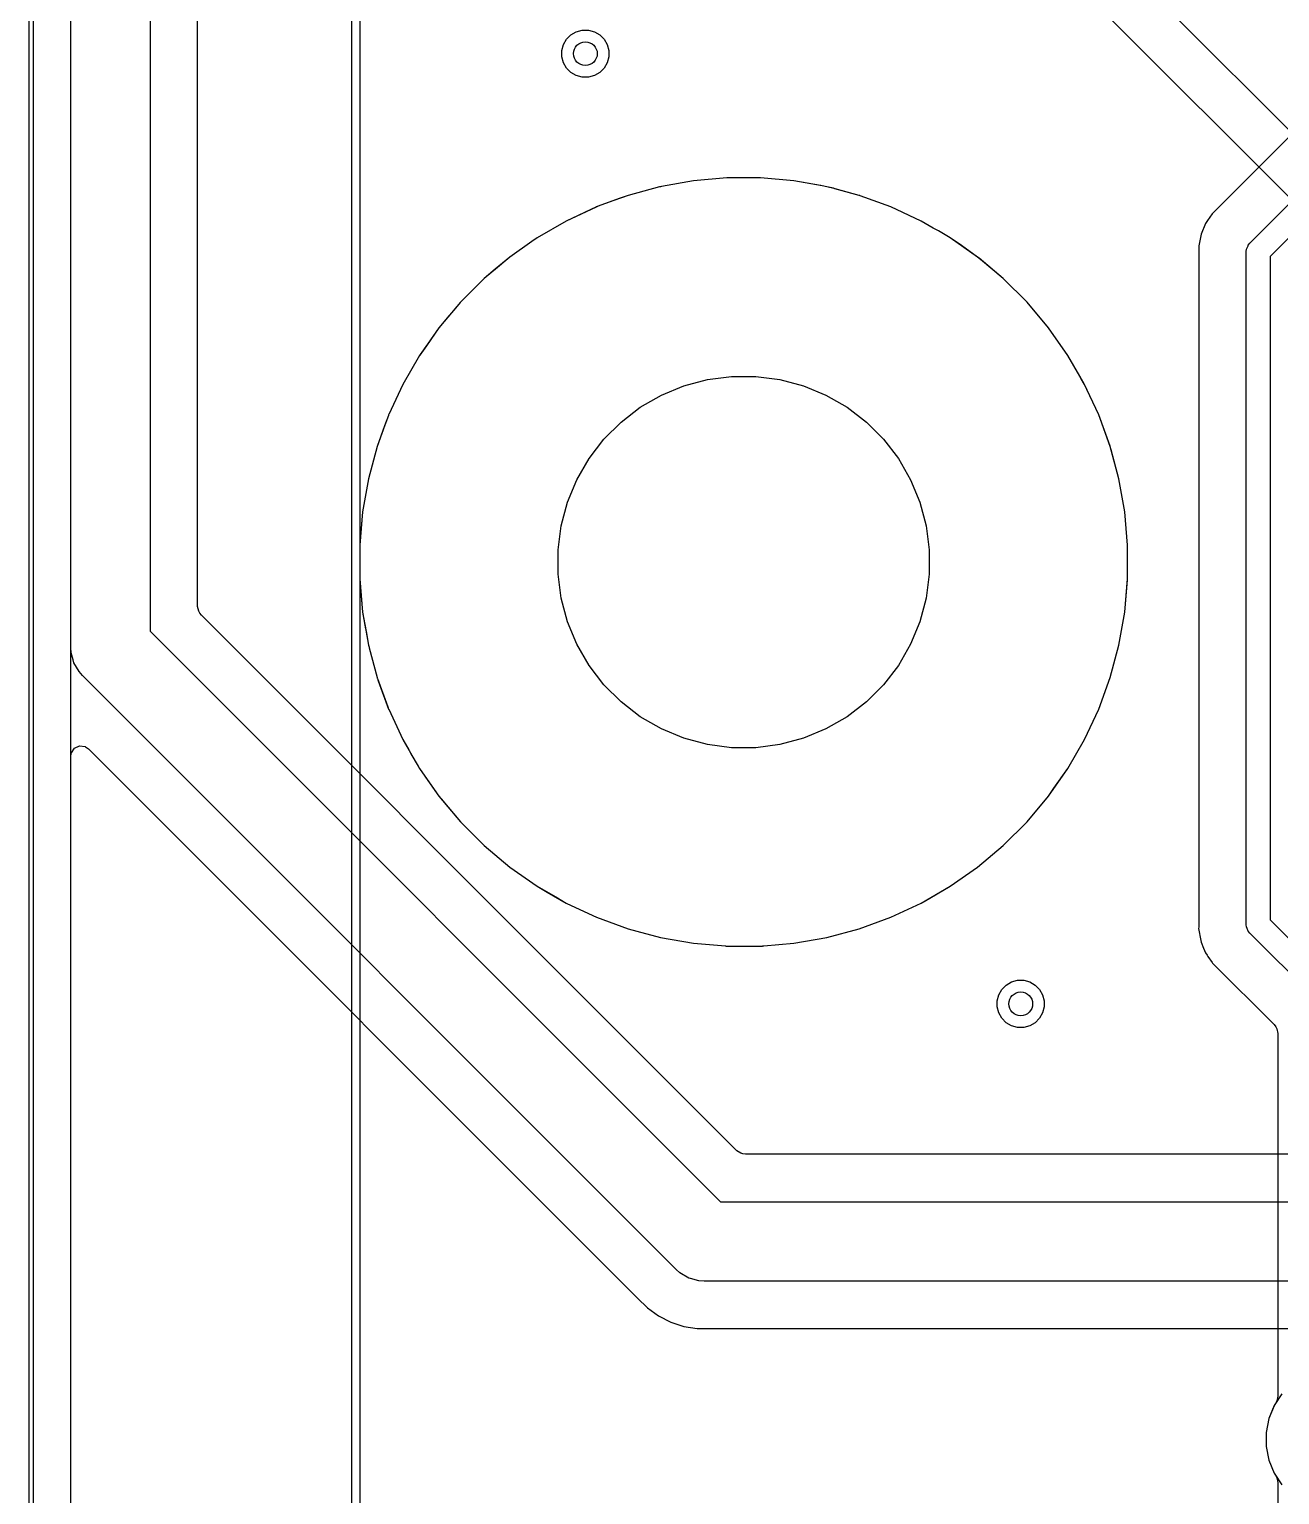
# Model space of a CAD drawing. Header units: inches. Extents: x 1.3 to 5.24, y -7.03 to -1.12.
# Drawn here: x 1.298 to 1.92, y -6.307 to -5.578 of the extents above; entities that cross this region are included whole.
import ezdxf

# ---------------------------------------------------------------- set-up
doc = ezdxf.new("R2010")
doc.units = ezdxf.units.IN
doc.header["$MEASUREMENT"] = 0
for name, color, linetype, true_color in [('B.Cu', 153, 'CONTINUOUS', 0x4d7fc4), ('B.Mask', 4, 'CONTINUOUS', 0x02ffee), ('B.Paste', 132, 'CONTINUOUS', 0x00c2c2), ('B.Silkscreen', 31, 'CONTINUOUS', 0xe8b2a7), ('Edge.Cuts', 254, 'CONTINUOUS', 0xd0d2cd), ('F.Cu', 13, 'CONTINUOUS', 0xc83434), ('F.Mask', 201, 'CONTINUOUS', 0xd864ff), ('F.Paste', 253, 'CONTINUOUS', 0xb4a09a), ('F.Silkscreen', 41, 'CONTINUOUS', 0xf2eda1), ('In1.Cu', 91, 'CONTINUOUS', 0x7fc87f), ('In2.Cu', 33, 'CONTINUOUS', 0xce7d2c)]:
    doc.layers.add(name, color=color, linetype=linetype, true_color=true_color)

msp = doc.modelspace()

# ---------------------------------------------------------------- linework, layer by layer
at = {"layer": 'B.Cu', "linetype": 'CONTINUOUS'}
for p, q in [((1.29823, -7.02756), (1.29823, -1.12205)), ((1.3002, -1.12303), (1.3002, -7.02657)), ((1.3189, -5.88583), (1.3189, -4.39114)), ((1.35827, -4.3993), (1.35827, -5.87767)), ((1.38191, -5.83497), (1.38191, -5.56737)), ((1.64521, -5.65234), (1.62859, -5.6538)), ((1.66188, -5.65234), (1.64521, -5.65234)), ((1.64521, -5.65234), (1.64521, -5.65234)), ((1.64521, -5.65234), (1.64521, -5.65234)), ((1.67849, -5.6538), (1.66188, -5.65234)), ((1.66188, -5.65234), (1.66188, -5.65234)), ((1.66188, -5.65234), (1.66188, -5.65234)), ((1.61169, -5.65682), (1.59607, -5.66101)), ((1.6118, -5.65678), (1.61169, -5.65682)), ((1.61211, -5.65671), (1.6118, -5.65678)), ((1.61212, -5.6567), (1.61211, -5.65671)), ((1.61215, -5.6567), (1.61212, -5.6567)), ((1.61217, -5.65669), (1.61215, -5.6567)), ((1.6126, -5.65662), (1.61217, -5.65669)), ((1.61217, -5.65669), (1.61217, -5.65669)), ((1.61217, -5.65669), (1.61217, -5.65669)), ((1.61217, -5.65669), (1.61217, -5.65669)), ((1.61217, -5.65669), (1.61217, -5.65669)), ((1.61261, -5.65661), (1.6126, -5.65662)), ((1.62859, -5.6538), (1.61261, -5.65661)), ((1.69176, -5.65614), (1.67849, -5.6538)), ((1.69177, -5.65614), (1.69176, -5.65614)), ((1.69188, -5.65616), (1.69177, -5.65614)), ((1.69491, -5.65669), (1.69188, -5.65616)), ((1.69492, -5.65669), (1.69491, -5.65669)), ((1.69901, -5.65779), (1.69492, -5.65669)), ((1.69492, -5.65669), (1.69492, -5.65669)), ((1.71102, -5.66101), (1.69901, -5.65779)), ((1.69901, -5.65779), (1.69901, -5.65779)), ((1.58033, -5.66674), (1.56528, -5.67376)), ((1.58039, -5.66671), (1.58033, -5.66674)), ((1.58061, -5.66663), (1.58039, -5.66671)), ((1.58063, -5.66662), (1.58061, -5.66663)), ((1.58894, -5.6636), (1.58063, -5.66662)), ((1.59607, -5.66101), (1.58894, -5.6636)), ((1.7113, -5.66109), (1.71102, -5.66101)), ((1.71146, -5.66117), (1.7113, -5.66109)), ((1.72669, -5.66671), (1.71146, -5.66117)), ((1.72675, -5.66674), (1.72669, -5.66671)), ((1.72669, -5.66671), (1.72669, -5.66671)), ((1.72669, -5.66671), (1.72669, -5.66671)), ((1.7418, -5.67376), (1.72675, -5.66674)), ((1.72675, -5.66674), (1.72675, -5.66674)), ((1.56528, -5.67376), (1.55084, -5.68209)), ((1.56528, -5.67376), (1.56528, -5.67376)), ((1.74181, -5.67376), (1.7418, -5.67376)), ((1.7418, -5.67376), (1.7418, -5.67376)), ((1.7418, -5.67376), (1.7418, -5.67376)), ((1.74882, -5.67781), (1.74181, -5.67376)), ((1.55084, -5.6821), (1.54824, -5.68392)), ((1.55084, -5.68209), (1.55084, -5.6821)), ((1.55084, -5.6821), (1.55084, -5.6821)), ((1.55084, -5.6821), (1.55084, -5.6821)), ((1.75038, -5.67871), (1.74882, -5.67781)), ((1.75625, -5.6821), (1.75038, -5.67871)), ((1.7618, -5.68598), (1.75625, -5.6821)), ((1.75625, -5.6821), (1.75625, -5.6821)), ((1.75625, -5.6821), (1.75625, -5.6821)), ((1.75625, -5.6821), (1.75625, -5.6821)), ((1.75625, -5.6821), (1.75625, -5.6821)), ((1.75625, -5.6821), (1.75625, -5.6821)), ((1.54824, -5.68392), (1.53718, -5.69166)), ((1.76991, -5.69166), (1.7618, -5.68598)), ((1.53718, -5.69166), (1.53005, -5.69765)), ((1.77133, -5.69285), (1.76991, -5.69166)), ((1.78268, -5.70238), (1.77133, -5.69285)), ((1.77133, -5.69285), (1.77133, -5.69285)), ((1.52441, -5.70238), (1.5127, -5.71409)), ((1.52443, -5.70236), (1.52441, -5.70238)), ((1.52441, -5.70238), (1.52441, -5.70238)), ((1.52441, -5.70238), (1.52441, -5.70238)), ((1.53005, -5.69765), (1.52443, -5.70236)), ((1.53005, -5.69765), (1.53005, -5.69765)), ((1.79447, -5.71417), (1.78268, -5.70238)), ((1.51091, -5.7162), (1.5019, -5.72694)), ((1.51253, -5.71427), (1.51091, -5.7162)), ((1.51091, -5.7162), (1.51091, -5.7162)), ((1.51262, -5.71417), (1.51253, -5.71427)), ((1.51253, -5.71427), (1.51253, -5.71427)), ((1.5127, -5.71409), (1.51262, -5.71417)), ((1.51262, -5.71417), (1.51262, -5.71417)), ((1.51262, -5.71417), (1.51262, -5.71417)), ((1.5127, -5.71409), (1.5127, -5.71409)), ((1.80519, -5.72694), (1.79447, -5.71417)), ((1.5019, -5.72694), (1.49572, -5.73576)), ((1.81475, -5.7406), (1.80519, -5.72694)), ((1.49233, -5.74061), (1.48399, -5.75504)), ((1.49239, -5.74052), (1.49233, -5.7406)), ((1.49233, -5.7406), (1.49233, -5.74061)), ((1.49572, -5.73576), (1.49239, -5.74052)), ((1.82142, -5.75215), (1.81475, -5.7406)), ((1.48396, -5.75511), (1.47703, -5.76998)), ((1.48398, -5.75507), (1.48396, -5.75511)), ((1.48399, -5.75504), (1.48398, -5.75507)), ((1.82309, -5.75505), (1.82142, -5.75215)), ((1.82425, -5.75753), (1.82309, -5.75505)), ((1.82309, -5.75505), (1.82309, -5.75505)), ((1.83014, -5.77016), (1.82425, -5.75753)), ((1.47695, -5.77016), (1.47683, -5.77047)), ((1.47703, -5.76998), (1.47695, -5.77016)), ((1.47695, -5.77016), (1.47695, -5.77016)), ((1.47695, -5.77016), (1.47695, -5.77016)), ((1.47703, -5.76998), (1.47703, -5.76998)), ((1.8358, -5.78572), (1.83014, -5.77016)), ((1.47509, -5.77525), (1.47124, -5.78583)), ((1.47683, -5.77047), (1.47509, -5.77525)), ((1.47683, -5.77047), (1.47683, -5.77047)), ((1.47124, -5.78583), (1.46693, -5.80194)), ((1.83583, -5.7858), (1.8358, -5.78572)), ((1.83584, -5.78583), (1.83583, -5.7858)), ((1.83629, -5.78749), (1.83584, -5.78583)), ((1.83584, -5.78583), (1.83584, -5.78583)), ((1.84016, -5.80194), (1.83629, -5.78749)), ((1.46693, -5.80194), (1.46403, -5.81836)), ((1.46693, -5.80194), (1.46693, -5.80194)), ((1.84305, -5.81836), (1.84016, -5.80194)), ((1.46403, -5.81836), (1.46258, -5.83497)), ((1.84451, -5.83497), (1.84305, -5.81836)), ((1.38191, -5.86545), (1.38191, -5.83497)), ((1.46258, -5.83497), (1.46258, -5.85164)), ((1.84451, -5.84296), (1.84451, -5.83497)), ((1.84451, -5.85164), (1.84451, -5.84296)), ((1.46258, -5.85164), (1.46403, -5.86826)), ((1.84305, -5.86826), (1.84451, -5.85164)), ((1.38251, -5.86778), (1.38191, -5.86545)), ((1.383, -5.86869), (1.38251, -5.86778)), ((1.38384, -5.86981), (1.383, -5.86869)), ((1.58115, -6.06713), (1.38384, -5.86981)), ((1.38384, -5.86981), (1.38384, -5.86981)), ((1.46403, -5.86826), (1.46571, -5.87778)), ((1.84016, -5.88468), (1.84305, -5.86826)), ((1.35827, -5.87767), (1.64201, -6.16142)), ((1.46571, -5.87778), (1.46572, -5.87781)), ((1.46572, -5.87781), (1.46693, -5.88468)), ((1.31907, -5.8884), (1.3189, -5.88583)), ((1.46693, -5.88468), (1.46721, -5.88572)), ((1.46721, -5.88572), (1.46725, -5.8859)), ((1.46725, -5.8859), (1.46725, -5.8859)), ((1.46725, -5.8859), (1.47124, -5.90079)), ((1.83584, -5.90079), (1.84016, -5.88468)), ((1.32, -5.8919), (1.31907, -5.8884)), ((1.31907, -5.8884), (1.31907, -5.8884)), ((1.3204, -5.89336), (1.32, -5.8919)), ((1.32297, -5.89781), (1.3204, -5.89336)), ((1.32466, -5.89975), (1.32297, -5.89781)), ((1.32297, -5.89781), (1.32297, -5.89781)), ((1.61994, -6.19502), (1.32466, -5.89975)), ((1.47124, -5.90079), (1.47133, -5.90106)), ((1.47133, -5.90106), (1.4714, -5.90122)), ((1.4714, -5.90122), (1.47181, -5.90233)), ((1.83014, -5.91646), (1.83584, -5.90079)), ((1.47181, -5.90233), (1.47692, -5.91639)), ((1.47692, -5.91639), (1.47695, -5.91646)), ((1.47695, -5.91646), (1.47695, -5.91646)), ((1.47695, -5.91646), (1.47697, -5.91651)), ((1.47697, -5.91651), (1.47698, -5.91652)), ((1.47698, -5.91652), (1.48399, -5.93157)), ((1.82309, -5.93157), (1.83014, -5.91646)), ((1.31924, -5.93812), (1.32073, -5.93581)), ((1.32073, -5.93581), (1.32323, -5.93466)), ((1.32323, -5.93466), (1.32595, -5.93505)), ((1.32595, -5.93505), (1.32623, -5.93518)), ((1.32623, -5.93518), (1.32765, -5.93617)), ((1.32765, -5.93617), (1.60081, -6.20933)), ((1.48399, -5.93157), (1.48399, -5.93157)), ((1.48399, -5.93157), (1.48399, -5.93157)), ((1.48399, -5.93157), (1.48399, -5.93157)), ((1.48399, -5.93157), (1.48696, -5.9367)), ((1.48696, -5.9367), (1.48806, -5.93861)), ((1.81475, -5.94601), (1.82309, -5.93157)), ((1.31892, -5.93992), (1.31912, -5.93855)), ((1.31892, -6.51416), (1.31892, -5.93992)), ((1.31912, -5.93855), (1.31924, -5.93812)), ((1.48806, -5.93861), (1.48806, -5.93861)), ((1.48806, -5.93861), (1.49163, -5.94479)), ((1.49163, -5.94479), (1.49233, -5.94601)), ((1.49233, -5.94601), (1.49233, -5.94601)), ((1.49233, -5.94601), (1.49233, -5.94601)), ((1.49233, -5.94601), (1.49761, -5.95355)), ((1.80788, -5.95582), (1.81475, -5.94601)), ((1.49761, -5.95355), (1.5019, -5.95967)), ((1.5019, -5.95967), (1.50309, -5.96109)), ((1.79447, -5.97244), (1.80519, -5.95967)), ((1.80519, -5.95967), (1.80788, -5.95582)), ((1.50309, -5.96109), (1.50309, -5.96109)), ((1.50309, -5.96109), (1.51262, -5.97244)), ((1.51262, -5.97244), (1.52441, -5.98424)), ((1.78268, -5.98424), (1.79447, -5.97244)), ((1.52441, -5.98424), (1.53718, -5.99495)), ((1.76991, -5.99495), (1.78268, -5.98424)), ((1.53718, -5.99495), (1.55084, -6.00452)), ((1.75625, -6.00452), (1.76991, -5.99495)), ((1.55084, -6.00452), (1.56006, -6.00984)), ((1.56006, -6.00984), (1.56528, -6.01286)), ((1.74327, -6.01201), (1.75625, -6.00452)), ((1.56528, -6.01286), (1.56528, -6.01286)), ((1.56528, -6.01286), (1.572, -6.01599)), ((1.572, -6.01599), (1.572, -6.01599)), ((1.572, -6.01599), (1.572, -6.01599)), ((1.572, -6.01599), (1.58039, -6.0199)), ((1.72669, -6.0199), (1.7418, -6.01286)), ((1.7418, -6.01286), (1.74327, -6.01201)), ((1.58039, -6.0199), (1.58039, -6.0199)), ((1.58039, -6.0199), (1.58039, -6.0199)), ((1.58039, -6.0199), (1.59606, -6.02561)), ((1.71102, -6.02561), (1.72669, -6.0199)), ((1.59606, -6.02561), (1.59606, -6.02561)), ((1.59606, -6.02561), (1.59606, -6.02561)), ((1.59606, -6.02561), (1.60041, -6.02677)), ((1.60041, -6.02677), (1.61217, -6.02992)), ((1.61217, -6.02992), (1.62859, -6.03282)), ((1.67849, -6.03282), (1.69491, -6.02992)), ((1.69491, -6.02992), (1.71102, -6.02561)), ((1.62859, -6.03282), (1.64446, -6.03421)), ((1.64446, -6.03421), (1.64472, -6.03427)), ((1.64472, -6.03427), (1.66188, -6.03427)), ((1.66188, -6.03427), (1.66293, -6.03427)), ((1.66293, -6.03427), (1.66304, -6.03421)), ((1.66304, -6.03421), (1.66365, -6.03412)), ((1.66365, -6.03412), (1.67849, -6.03282)), ((1.65008, -6.13605), (1.58115, -6.06713)), ((1.65216, -6.13729), (1.65008, -6.13605)), ((1.65315, -6.13758), (1.65216, -6.13729)), ((1.65453, -6.13778), (1.65315, -6.13758)), ((2.26308, -6.13778), (1.65453, -6.13778)), ((1.65453, -6.13778), (1.65453, -6.13778)), ((1.65453, -6.13778), (1.65453, -6.13778)), ((1.64201, -6.16142), (2.27531, -6.16142)), ((1.62187, -6.19672), (1.61994, -6.19502)), ((1.62633, -6.19929), (1.62187, -6.19672)), ((1.62187, -6.19672), (1.62187, -6.19672)), ((1.62714, -6.19951), (1.62633, -6.19929)), ((1.63129, -6.20062), (1.62714, -6.19951)), ((1.63386, -6.20079), (1.63129, -6.20062)), ((1.63129, -6.20062), (1.63129, -6.20062)), ((2.28346, -6.20079), (1.63386, -6.20079)), ((1.60081, -6.20933), (1.60563, -6.21415)), ((1.60563, -6.21415), (1.61115, -6.21816)), ((1.61115, -6.21816), (1.61723, -6.22125)), ((1.61723, -6.22125), (1.62371, -6.22336)), ((1.62371, -6.22336), (1.63045, -6.22443)), ((1.63045, -6.22443), (1.63045, -6.22443)), ((1.63045, -6.22443), (2.28687, -6.22443)), ((1.92128, -6.25693), (1.9174, -6.26273)), ((1.9174, -6.26274), (1.91473, -6.26919)), ((1.9174, -6.26273), (1.9174, -6.26273)), ((1.9174, -6.26273), (1.9174, -6.26274)), ((1.91473, -6.26919), (1.91337, -6.27604)), ((1.91473, -6.26919), (1.91473, -6.26919)), ((1.91473, -6.26919), (1.91473, -6.26919)), ((1.91337, -6.27604), (1.91337, -6.28302)), ((1.91337, -6.28302), (1.91473, -6.28987)), ((1.91473, -6.28987), (1.91473, -6.28987)), ((1.91473, -6.28987), (1.91473, -6.28987)), ((1.91473, -6.28987), (1.9174, -6.29632)), ((1.9174, -6.29632), (1.9174, -6.29632)), ((1.9174, -6.29632), (1.9174, -6.29632)), ((1.9174, -6.29632), (1.9174, -6.29632)), ((1.9174, -6.29632), (1.91806, -6.29731)), ((1.91806, -6.29731), (1.91866, -6.29856)), ((1.91866, -6.29856), (1.91905, -6.2998)), ((1.91905, -6.2998), (1.91927, -6.30126)), ((1.91927, -6.30126), (1.91927, -6.31191))]:
    msp.add_line(p, q, dxfattribs=at)
at = {"layer": 'B.Cu'}
for centre in [(1.5748, -5.59055), (1.79134, -6.06299)]:
    msp.add_circle(centre, 0.00591, dxfattribs=at)
at = {"layer": 'B.Mask', "linetype": 'CONTINUOUS'}
for p, q in [((1.29823, -7.02756), (1.29823, -1.12205)), ((1.3002, -1.12303), (1.3002, -7.02657)), ((1.61262, -5.76033), (1.6238, -5.7557)), ((1.6238, -5.7557), (1.63549, -5.75257)), ((1.63549, -5.75257), (1.64749, -5.75099)), ((1.64749, -5.75099), (1.65959, -5.75099)), ((1.65959, -5.75099), (1.67159, -5.75257)), ((1.67159, -5.75257), (1.68328, -5.7557)), ((1.68328, -5.7557), (1.69446, -5.76033)), ((1.60214, -5.76638), (1.61262, -5.76033)), ((1.69446, -5.76033), (1.70494, -5.76638)), ((1.59254, -5.77375), (1.60214, -5.76638)), ((1.70494, -5.76638), (1.71455, -5.77375)), ((1.58398, -5.7823), (1.59254, -5.77375)), ((1.71455, -5.77375), (1.7231, -5.7823)), ((1.57662, -5.79191), (1.58398, -5.7823)), ((1.7231, -5.7823), (1.73047, -5.79191)), ((1.57056, -5.80239), (1.57662, -5.79191)), ((1.73047, -5.79191), (1.73652, -5.80239)), ((1.56593, -5.81357), (1.57056, -5.80239)), ((1.73652, -5.80239), (1.74115, -5.81357)), ((1.5628, -5.82526), (1.56593, -5.81357)), ((1.74115, -5.81357), (1.74429, -5.82526)), ((1.56122, -5.83726), (1.5628, -5.82526)), ((1.74429, -5.82526), (1.74586, -5.83726)), ((1.56122, -5.84936), (1.56122, -5.83726)), ((1.74586, -5.83726), (1.74586, -5.84936)), ((1.5628, -5.86136), (1.56122, -5.84936)), ((1.74586, -5.84936), (1.74429, -5.86136)), ((1.56593, -5.87305), (1.5628, -5.86136)), ((1.74429, -5.86136), (1.74115, -5.87305)), ((1.57056, -5.88423), (1.56593, -5.87305)), ((1.74115, -5.87305), (1.73652, -5.88423)), ((1.57662, -5.89471), (1.57056, -5.88423)), ((1.73652, -5.88423), (1.73047, -5.89471)), ((1.58398, -5.90431), (1.57662, -5.89471)), ((1.73047, -5.89471), (1.7231, -5.90431)), ((1.59254, -5.91287), (1.58398, -5.90431)), ((1.7231, -5.90431), (1.71455, -5.91287)), ((1.60214, -5.92023), (1.59254, -5.91287)), ((1.71455, -5.91287), (1.70494, -5.92023)), ((1.61262, -5.92629), (1.60214, -5.92023)), ((1.70494, -5.92023), (1.69446, -5.92629)), ((1.6238, -5.93092), (1.61262, -5.92629)), ((1.69446, -5.92629), (1.68328, -5.93092)), ((1.63549, -5.93405), (1.6238, -5.93092)), ((1.64749, -5.93563), (1.63549, -5.93405)), ((1.65959, -5.93563), (1.64749, -5.93563)), ((1.67159, -5.93405), (1.65959, -5.93563)), ((1.68328, -5.93092), (1.67159, -5.93405))]:
    msp.add_line(p, q, dxfattribs=at)
at = {"layer": 'B.Paste', "linetype": 'CONTINUOUS'}
for p, q in [((1.29823, -7.02756), (1.29823, -1.12205)), ((1.3002, -1.12303), (1.3002, -7.02657))]:
    msp.add_line(p, q, dxfattribs=at)
at = {"layer": 'B.Silkscreen', "linetype": 'CONTINUOUS'}
for p, q in [((1.29823, -7.02756), (1.29823, -1.12205)), ((1.3002, -1.12303), (1.3002, -7.02657))]:
    msp.add_line(p, q, dxfattribs=at)
at = {"layer": 'Edge.Cuts', "linetype": 'CONTINUOUS'}
for p, q in [((1.29823, -7.02756), (1.29823, -1.12205)), ((1.3002, -1.12303), (1.3002, -7.02657))]:
    msp.add_line(p, q, dxfattribs=at)
at = {"layer": 'F.Cu', "linetype": 'CONTINUOUS'}
for p, q in [((1.29823, -7.02756), (1.29823, -1.12205)), ((1.3002, -1.12303), (1.3002, -7.02657)), ((1.31892, -5.83497), (1.31892, -5.19336)), ((1.9913, -5.56534), (1.8865, -5.67014)), ((1.90527, -5.6848), (2.01623, -5.57384)), ((2.02458, -5.58219), (1.91535, -5.69142)), ((1.64521, -5.65234), (1.62859, -5.6538)), ((1.66188, -5.65234), (1.64521, -5.65234)), ((1.64521, -5.65234), (1.64521, -5.65234)), ((1.64521, -5.65234), (1.64521, -5.65234)), ((1.67849, -5.6538), (1.66188, -5.65234)), ((1.66188, -5.65234), (1.66188, -5.65234)), ((1.66188, -5.65234), (1.66188, -5.65234)), ((1.61169, -5.65682), (1.59607, -5.66101)), ((1.6118, -5.65678), (1.61169, -5.65682)), ((1.61211, -5.65671), (1.6118, -5.65678)), ((1.61212, -5.6567), (1.61211, -5.65671)), ((1.61215, -5.6567), (1.61212, -5.6567)), ((1.61217, -5.65669), (1.61215, -5.6567)), ((1.6126, -5.65662), (1.61217, -5.65669)), ((1.61217, -5.65669), (1.61217, -5.65669)), ((1.61217, -5.65669), (1.61217, -5.65669)), ((1.61217, -5.65669), (1.61217, -5.65669)), ((1.61217, -5.65669), (1.61217, -5.65669)), ((1.61261, -5.65661), (1.6126, -5.65662)), ((1.62859, -5.6538), (1.61261, -5.65661)), ((1.6926, -5.65628), (1.67849, -5.6538)), ((1.69491, -5.65669), (1.6926, -5.65628)), ((1.69825, -5.65736), (1.69491, -5.65669)), ((1.69892, -5.65776), (1.69825, -5.65736)), ((1.71102, -5.66101), (1.69892, -5.65776)), ((1.58021, -5.6668), (1.56528, -5.67376)), ((1.58039, -5.66671), (1.58021, -5.66679)), ((1.58021, -5.66679), (1.58021, -5.6668)), ((1.58071, -5.6666), (1.58039, -5.66671)), ((1.58039, -5.66671), (1.58039, -5.66671)), ((1.58039, -5.66671), (1.58039, -5.66671)), ((1.59164, -5.66262), (1.58071, -5.6666)), ((1.58071, -5.6666), (1.58071, -5.6666)), ((1.59607, -5.66101), (1.59164, -5.66262)), ((1.7113, -5.66109), (1.71102, -5.66101)), ((1.71146, -5.66117), (1.7113, -5.66109)), ((1.72669, -5.66671), (1.71146, -5.66117)), ((1.72675, -5.66674), (1.72669, -5.66671)), ((1.72669, -5.66671), (1.72669, -5.66671)), ((1.72669, -5.66671), (1.72669, -5.66671)), ((1.7418, -5.67376), (1.72675, -5.66674)), ((1.72675, -5.66674), (1.72675, -5.66674)), ((1.56528, -5.67376), (1.55084, -5.68209)), ((1.56528, -5.67376), (1.56528, -5.67376)), ((1.74181, -5.67376), (1.7418, -5.67376)), ((1.7418, -5.67376), (1.7418, -5.67376)), ((1.7418, -5.67376), (1.7418, -5.67376)), ((1.74784, -5.67724), (1.74181, -5.67376)), ((1.88326, -5.67498), (1.88104, -5.68036)), ((1.88424, -5.67352), (1.88326, -5.67498)), ((1.8865, -5.67014), (1.88424, -5.67352)), ((1.88424, -5.67352), (1.88424, -5.67352)), ((1.8865, -5.67014), (1.8865, -5.67014)), ((1.55084, -5.6821), (1.54824, -5.68392)), ((1.55084, -5.68209), (1.55084, -5.6821)), ((1.55084, -5.6821), (1.55084, -5.6821)), ((1.55084, -5.6821), (1.55084, -5.6821)), ((1.75038, -5.67871), (1.74784, -5.67724)), ((1.75625, -5.6821), (1.75038, -5.67871)), ((1.76991, -5.69166), (1.75625, -5.6821)), ((1.75625, -5.6821), (1.75625, -5.6821)), ((1.75625, -5.6821), (1.75625, -5.6821)), ((1.75625, -5.6821), (1.75625, -5.6821)), ((1.75625, -5.6821), (1.75625, -5.6821)), ((1.75625, -5.6821), (1.75625, -5.6821)), ((1.88104, -5.68036), (1.8799, -5.68607)), ((1.88104, -5.68036), (1.88104, -5.68036)), ((1.88104, -5.68036), (1.88104, -5.68036)), ((1.54824, -5.68392), (1.53718, -5.69166)), ((1.8799, -5.68607), (1.8799, -6.02479)), ((1.90354, -5.68898), (1.90366, -5.68782)), ((1.90354, -6.02362), (1.90354, -5.68898)), ((1.90366, -5.68782), (1.90439, -5.68606)), ((1.90439, -5.68606), (1.90454, -5.6857)), ((1.90454, -5.6857), (1.90527, -5.6848)), ((1.53718, -5.69166), (1.52992, -5.69775)), ((1.77063, -5.69227), (1.76991, -5.69166)), ((1.78268, -5.70238), (1.77063, -5.69227)), ((1.91535, -5.69142), (1.91535, -6.02118)), ((1.52441, -5.70238), (1.5127, -5.71409)), ((1.52443, -5.70236), (1.52441, -5.70238)), ((1.52441, -5.70238), (1.52441, -5.70238)), ((1.52441, -5.70238), (1.52441, -5.70238)), ((1.52992, -5.69775), (1.52443, -5.70236)), ((1.52992, -5.69775), (1.52992, -5.69775)), ((1.79447, -5.71417), (1.78268, -5.70238)), ((1.5093, -5.71812), (1.50711, -5.72074)), ((1.51253, -5.71427), (1.5093, -5.71812)), ((1.5093, -5.71812), (1.5093, -5.71812)), ((1.51262, -5.71417), (1.51253, -5.71427)), ((1.51253, -5.71427), (1.51253, -5.71427)), ((1.5127, -5.71409), (1.51262, -5.71417)), ((1.51262, -5.71417), (1.51262, -5.71417)), ((1.51262, -5.71417), (1.51262, -5.71417)), ((1.5127, -5.71409), (1.5127, -5.71409)), ((1.80519, -5.72694), (1.79447, -5.71417)), ((1.50711, -5.72074), (1.5019, -5.72694)), ((1.5019, -5.72694), (1.49621, -5.73507)), ((1.81475, -5.7406), (1.80519, -5.72694)), ((1.49233, -5.74061), (1.48399, -5.75505)), ((1.4927, -5.74008), (1.49233, -5.7406)), ((1.49233, -5.7406), (1.49233, -5.74061)), ((1.49621, -5.73507), (1.4927, -5.74008)), ((1.82072, -5.75094), (1.81475, -5.7406)), ((1.48399, -5.75505), (1.47703, -5.76998)), ((1.48399, -5.75505), (1.48399, -5.75505)), ((1.82309, -5.75505), (1.82072, -5.75094)), ((1.82569, -5.76063), (1.82309, -5.75505)), ((1.82309, -5.75505), (1.82309, -5.75505)), ((1.83014, -5.77016), (1.82569, -5.76063)), ((1.47695, -5.77016), (1.47683, -5.77047)), ((1.47703, -5.76998), (1.47695, -5.77016)), ((1.47695, -5.77016), (1.47695, -5.77016)), ((1.47695, -5.77016), (1.47695, -5.77016)), ((1.47703, -5.76998), (1.47703, -5.76998)), ((1.83583, -5.7858), (1.83014, -5.77016)), ((1.47494, -5.77567), (1.47124, -5.78583)), ((1.47683, -5.77047), (1.47494, -5.77567)), ((1.47683, -5.77047), (1.47683, -5.77047)), ((1.47124, -5.78583), (1.46693, -5.80194)), ((1.83584, -5.78583), (1.83583, -5.7858)), ((1.83634, -5.78767), (1.83584, -5.78583)), ((1.83584, -5.78583), (1.83584, -5.78583)), ((1.83584, -5.78583), (1.83584, -5.78583)), ((1.84016, -5.80194), (1.83634, -5.78767)), ((1.46693, -5.80194), (1.46403, -5.81836)), ((1.46693, -5.80194), (1.46693, -5.80194)), ((1.84305, -5.81836), (1.84016, -5.80194)), ((1.46403, -5.81836), (1.4626, -5.83468)), ((1.84451, -5.83497), (1.84305, -5.81836)), ((1.31892, -6.4532), (1.31892, -5.83497)), ((1.4626, -5.83472), (1.46258, -5.83497)), ((1.46258, -5.83497), (1.46258, -5.83504)), ((1.46258, -5.83504), (1.46258, -5.85164)), ((1.4626, -5.83468), (1.4626, -5.83469)), ((1.4626, -5.83469), (1.4626, -5.83472)), ((1.84451, -5.85164), (1.84451, -5.83497)), ((1.84451, -5.83497), (1.84451, -5.83497)), ((1.46258, -5.85164), (1.46264, -5.85231)), ((1.46264, -5.85231), (1.46264, -5.85231)), ((1.46264, -5.85231), (1.46403, -5.86826)), ((1.84305, -5.86826), (1.84445, -5.85231)), ((1.84445, -5.85231), (1.84451, -5.85164)), ((1.46403, -5.86826), (1.46548, -5.87648)), ((1.84016, -5.88468), (1.84305, -5.86826)), ((1.46548, -5.87648), (1.4656, -5.87713)), ((1.4656, -5.87713), (1.46693, -5.88468)), ((1.46693, -5.88468), (1.46721, -5.88572)), ((1.46721, -5.88572), (1.46725, -5.8859)), ((1.46725, -5.8859), (1.46725, -5.8859)), ((1.46725, -5.8859), (1.47124, -5.90079)), ((1.83584, -5.90079), (1.84016, -5.88468)), ((1.47124, -5.90079), (1.47133, -5.90106)), ((1.47133, -5.90106), (1.4714, -5.90122)), ((1.4714, -5.90122), (1.47653, -5.9153)), ((1.83014, -5.91646), (1.83584, -5.90079)), ((1.47653, -5.9153), (1.47695, -5.91646)), ((1.47695, -5.91646), (1.47695, -5.91646)), ((1.47695, -5.91646), (1.47697, -5.91651)), ((1.47697, -5.91651), (1.47698, -5.91652)), ((1.47698, -5.91652), (1.48399, -5.93157)), ((1.82309, -5.93157), (1.83014, -5.91646)), ((1.48399, -5.93157), (1.48399, -5.93157)), ((1.48399, -5.93157), (1.48399, -5.93157)), ((1.48399, -5.93157), (1.48399, -5.93157)), ((1.48399, -5.93157), (1.49233, -5.94601)), ((1.81475, -5.94601), (1.82309, -5.93157)), ((1.49233, -5.94601), (1.49233, -5.94601)), ((1.49233, -5.94601), (1.50082, -5.95814)), ((1.80519, -5.95967), (1.81475, -5.94601)), ((1.50082, -5.95814), (1.5019, -5.95967)), ((1.5019, -5.95967), (1.51262, -5.97244)), ((1.79447, -5.97244), (1.80519, -5.95967)), ((1.51262, -5.97244), (1.52441, -5.98424)), ((1.78268, -5.98424), (1.79447, -5.97244)), ((1.52441, -5.98424), (1.53718, -5.99495)), ((1.76991, -5.99495), (1.78268, -5.98424)), ((1.53718, -5.99495), (1.55084, -6.00452)), ((1.75625, -6.00452), (1.76991, -5.99495)), ((1.55084, -6.00452), (1.55588, -6.00743)), ((1.55588, -6.00743), (1.56528, -6.01286)), ((1.7418, -6.01286), (1.75625, -6.00452)), ((1.56528, -6.01286), (1.56528, -6.01286)), ((1.56528, -6.01286), (1.572, -6.01599)), ((1.572, -6.01599), (1.572, -6.01599)), ((1.572, -6.01599), (1.572, -6.01599)), ((1.572, -6.01599), (1.58039, -6.0199)), ((1.72669, -6.0199), (1.7418, -6.01286)), ((1.58039, -6.0199), (1.58039, -6.0199)), ((1.58039, -6.0199), (1.58039, -6.0199)), ((1.58039, -6.0199), (1.59606, -6.02561)), ((1.71102, -6.02561), (1.72669, -6.0199)), ((1.8799, -6.02479), (1.87969, -6.02549)), ((1.90366, -6.02477), (1.90354, -6.02362)), ((1.90395, -6.02549), (1.90366, -6.02477)), ((1.91535, -6.02118), (1.95299, -6.05882)), ((1.59606, -6.02561), (1.59606, -6.02561)), ((1.59606, -6.02561), (1.59606, -6.02561)), ((1.59606, -6.02561), (1.60041, -6.02677)), ((1.60041, -6.02677), (1.61217, -6.02992)), ((1.61217, -6.02992), (1.62859, -6.03282)), ((1.67849, -6.03282), (1.69491, -6.02992)), ((1.69491, -6.02992), (1.71102, -6.02561)), ((1.87969, -6.02549), (1.88087, -6.03142)), ((1.88087, -6.03142), (1.88104, -6.03224)), ((1.88104, -6.03224), (1.88104, -6.03224)), ((1.88104, -6.03224), (1.8823, -6.0353)), ((1.90454, -6.0269), (1.90395, -6.02549)), ((1.90527, -6.0278), (1.90454, -6.0269)), ((1.94291, -6.06544), (1.90527, -6.0278)), ((1.62859, -6.03282), (1.64446, -6.03421)), ((1.64446, -6.03421), (1.64472, -6.03427)), ((1.64472, -6.03427), (1.66188, -6.03427)), ((1.66188, -6.03427), (1.66293, -6.03427)), ((1.66293, -6.03427), (1.66304, -6.03421)), ((1.66304, -6.03421), (1.66365, -6.03412)), ((1.66365, -6.03412), (1.67849, -6.03282)), ((1.8823, -6.0353), (1.88326, -6.03762)), ((1.88326, -6.03762), (1.88406, -6.0388)), ((1.88406, -6.0388), (1.88445, -6.03939)), ((1.88445, -6.03939), (1.8865, -6.04246)), ((1.8865, -6.04246), (1.8865, -6.04246)), ((1.8865, -6.04246), (1.8868, -6.04276)), ((1.8868, -6.04276), (1.8868, -6.04276)), ((1.8868, -6.04276), (1.91735, -6.0733)), ((1.91735, -6.0733), (1.91818, -6.07442)), ((1.91818, -6.07442), (1.91867, -6.07533)), ((1.91867, -6.07533), (1.91927, -6.07767)), ((1.91927, -6.07767), (1.91927, -6.25775)), ((1.91927, -6.25775), (1.91907, -6.25913)), ((1.91927, -6.25775), (1.91927, -6.25775)), ((1.91927, -6.25775), (1.91927, -6.25775)), ((1.91733, -6.26289), (1.91473, -6.26919)), ((1.91737, -6.26279), (1.91733, -6.26289)), ((1.9174, -6.26273), (1.91737, -6.26279)), ((1.91808, -6.26172), (1.9174, -6.26273)), ((1.91871, -6.26038), (1.91808, -6.26172)), ((1.91907, -6.25913), (1.91871, -6.26038)), ((1.91473, -6.26919), (1.91337, -6.27604)), ((1.91473, -6.26919), (1.91473, -6.26919)), ((1.91473, -6.26919), (1.91473, -6.26919)), ((1.91337, -6.27604), (1.91337, -6.28302)), ((1.91337, -6.28302), (1.91473, -6.28987)), ((1.91473, -6.28987), (1.91473, -6.28987)), ((1.91473, -6.28987), (1.91473, -6.28987)), ((1.91473, -6.28987), (1.9174, -6.29632)), ((1.9174, -6.29632), (1.9174, -6.29632)), ((1.9174, -6.29632), (1.9174, -6.29632)), ((1.9174, -6.29632), (1.92128, -6.30213))]:
    msp.add_line(p, q, dxfattribs=at)
at = {"layer": 'F.Cu'}
for centre in [(1.5748, -5.59055), (1.79134, -6.06299)]:
    msp.add_circle(centre, 0.00591, dxfattribs=at)
at = {"layer": 'F.Mask', "linetype": 'CONTINUOUS'}
for p, q in [((1.29823, -7.02756), (1.29823, -1.12205)), ((1.3002, -1.12303), (1.3002, -7.02657)), ((1.61262, -5.76033), (1.6238, -5.7557)), ((1.6238, -5.7557), (1.63549, -5.75257)), ((1.63549, -5.75257), (1.64749, -5.75099)), ((1.64749, -5.75099), (1.65959, -5.75099)), ((1.65959, -5.75099), (1.67159, -5.75257)), ((1.67159, -5.75257), (1.68328, -5.7557)), ((1.68328, -5.7557), (1.69446, -5.76033)), ((1.60214, -5.76638), (1.61262, -5.76033)), ((1.69446, -5.76033), (1.70494, -5.76638)), ((1.59254, -5.77375), (1.60214, -5.76638)), ((1.70494, -5.76638), (1.71455, -5.77375)), ((1.58398, -5.7823), (1.59254, -5.77375)), ((1.71455, -5.77375), (1.7231, -5.7823)), ((1.57662, -5.79191), (1.58398, -5.7823)), ((1.7231, -5.7823), (1.73047, -5.79191)), ((1.57056, -5.80239), (1.57662, -5.79191)), ((1.73047, -5.79191), (1.73652, -5.80239)), ((1.56593, -5.81357), (1.57056, -5.80239)), ((1.73652, -5.80239), (1.74115, -5.81357)), ((1.5628, -5.82526), (1.56593, -5.81357)), ((1.74115, -5.81357), (1.74429, -5.82526)), ((1.56122, -5.83726), (1.5628, -5.82526)), ((1.74429, -5.82526), (1.74586, -5.83726)), ((1.56122, -5.84936), (1.56122, -5.83726)), ((1.74586, -5.83726), (1.74586, -5.84936)), ((1.5628, -5.86136), (1.56122, -5.84936)), ((1.74586, -5.84936), (1.74429, -5.86136)), ((1.56593, -5.87305), (1.5628, -5.86136)), ((1.74429, -5.86136), (1.74115, -5.87305)), ((1.57056, -5.88423), (1.56593, -5.87305)), ((1.74115, -5.87305), (1.73652, -5.88423)), ((1.57662, -5.89471), (1.57056, -5.88423)), ((1.73652, -5.88423), (1.73047, -5.89471)), ((1.58398, -5.90431), (1.57662, -5.89471)), ((1.73047, -5.89471), (1.7231, -5.90431)), ((1.59254, -5.91287), (1.58398, -5.90431)), ((1.7231, -5.90431), (1.71455, -5.91287)), ((1.60214, -5.92023), (1.59254, -5.91287)), ((1.71455, -5.91287), (1.70494, -5.92023)), ((1.61262, -5.92629), (1.60214, -5.92023)), ((1.70494, -5.92023), (1.69446, -5.92629)), ((1.6238, -5.93092), (1.61262, -5.92629)), ((1.69446, -5.92629), (1.68328, -5.93092)), ((1.63549, -5.93405), (1.6238, -5.93092)), ((1.64749, -5.93563), (1.63549, -5.93405)), ((1.65959, -5.93563), (1.64749, -5.93563)), ((1.67159, -5.93405), (1.65959, -5.93563)), ((1.68328, -5.93092), (1.67159, -5.93405))]:
    msp.add_line(p, q, dxfattribs=at)
at = {"layer": 'F.Paste', "linetype": 'CONTINUOUS'}
for p, q in [((1.29823, -7.02756), (1.29823, -1.12205)), ((1.3002, -1.12303), (1.3002, -7.02657))]:
    msp.add_line(p, q, dxfattribs=at)
at = {"layer": 'F.Silkscreen', "linetype": 'CONTINUOUS'}
for p, q in [((1.29823, -7.02756), (1.29823, -1.12205)), ((1.3002, -1.12303), (1.3002, -7.02657)), ((1.45866, -7.01339), (1.45866, -4.6315)), ((1.4626, -4.63346), (1.4626, -7.01142))]:
    msp.add_line(p, q, dxfattribs=at)
at = {"layer": 'In1.Cu', "linetype": 'CONTINUOUS'}
for p, q in [((1.29823, -7.02756), (1.29823, -1.12205)), ((1.3002, -1.12303), (1.3002, -7.02657)), ((1.56761, -5.58118), (1.57028, -5.57964)), ((1.57028, -5.57964), (1.57326, -5.57884)), ((1.57326, -5.57884), (1.57634, -5.57884)), ((1.57634, -5.57884), (1.57932, -5.57964)), ((1.57932, -5.57964), (1.58199, -5.58118)), ((1.56309, -5.58901), (1.56389, -5.58603)), ((1.56389, -5.58603), (1.56543, -5.58336)), ((1.56543, -5.58336), (1.56761, -5.58118)), ((1.58199, -5.58118), (1.58417, -5.58336)), ((1.58417, -5.58336), (1.58572, -5.58603)), ((1.58572, -5.58603), (1.58651, -5.58901)), ((1.56309, -5.59209), (1.56309, -5.58901)), ((1.56389, -5.59507), (1.56309, -5.59209)), ((1.56543, -5.59774), (1.56389, -5.59507)), ((1.58572, -5.59507), (1.58417, -5.59774)), ((1.58651, -5.59209), (1.58572, -5.59507)), ((1.58651, -5.58901), (1.58651, -5.59209)), ((1.56761, -5.59992), (1.56543, -5.59774)), ((1.57028, -5.60146), (1.56761, -5.59992)), ((1.57326, -5.60226), (1.57028, -5.60146)), ((1.57634, -5.60226), (1.57326, -5.60226)), ((1.57932, -5.60146), (1.57634, -5.60226)), ((1.58199, -5.59992), (1.57932, -5.60146)), ((1.58417, -5.59774), (1.58199, -5.59992)), ((1.78197, -6.0558), (1.78415, -6.05362)), ((1.78415, -6.05362), (1.78682, -6.05208)), ((1.78682, -6.05208), (1.7898, -6.05128)), ((1.7898, -6.05128), (1.79288, -6.05128)), ((1.79288, -6.05128), (1.79586, -6.05208)), ((1.79586, -6.05208), (1.79853, -6.05362)), ((1.79853, -6.05362), (1.80071, -6.0558)), ((1.77963, -6.06145), (1.78043, -6.05847)), ((1.77963, -6.06453), (1.77963, -6.06145)), ((1.78043, -6.05847), (1.78197, -6.0558)), ((1.80071, -6.0558), (1.80225, -6.05847)), ((1.80225, -6.05847), (1.80305, -6.06145)), ((1.80305, -6.06145), (1.80305, -6.06453)), ((1.78043, -6.06751), (1.77963, -6.06453)), ((1.78197, -6.07018), (1.78043, -6.06751)), ((1.80225, -6.06751), (1.80071, -6.07018)), ((1.80305, -6.06453), (1.80225, -6.06751)), ((1.78415, -6.07236), (1.78197, -6.07018)), ((1.78682, -6.0739), (1.78415, -6.07236)), ((1.7898, -6.0747), (1.78682, -6.0739)), ((1.79288, -6.0747), (1.7898, -6.0747)), ((1.79586, -6.0739), (1.79288, -6.0747)), ((1.79853, -6.07236), (1.79586, -6.0739)), ((1.80071, -6.07018), (1.79853, -6.07236))]:
    msp.add_line(p, q, dxfattribs=at)
at = {"layer": 'In1.Cu'}
for centre in [(1.5748, -5.59055), (1.79134, -6.06299)]:
    msp.add_circle(centre, 0.00591, dxfattribs=at)
at = {"layer": 'In2.Cu', "linetype": 'CONTINUOUS'}
for p, q in [((1.29823, -7.02756), (1.29823, -1.12205)), ((1.3002, -1.12303), (1.3002, -7.02657)), ((1.72441, -5.42818), (2.18993, -5.8937)), ((2.17669, -5.91386), (1.70425, -5.44142)), ((1.56761, -5.58118), (1.57028, -5.57964)), ((1.57028, -5.57964), (1.57326, -5.57884)), ((1.57326, -5.57884), (1.57634, -5.57884)), ((1.57634, -5.57884), (1.57932, -5.57964)), ((1.57932, -5.57964), (1.58199, -5.58118)), ((1.56309, -5.58901), (1.56389, -5.58603)), ((1.56389, -5.58603), (1.56543, -5.58336)), ((1.56543, -5.58336), (1.56761, -5.58118)), ((1.58199, -5.58118), (1.58417, -5.58336)), ((1.58417, -5.58336), (1.58572, -5.58603)), ((1.58572, -5.58603), (1.58651, -5.58901)), ((1.56309, -5.59209), (1.56309, -5.58901)), ((1.56389, -5.59507), (1.56309, -5.59209)), ((1.56543, -5.59774), (1.56389, -5.59507)), ((1.58572, -5.59507), (1.58417, -5.59774)), ((1.58651, -5.59209), (1.58572, -5.59507)), ((1.58651, -5.58901), (1.58651, -5.59209)), ((1.56761, -5.59992), (1.56543, -5.59774)), ((1.57028, -5.60146), (1.56761, -5.59992)), ((1.57326, -5.60226), (1.57028, -5.60146)), ((1.57634, -5.60226), (1.57326, -5.60226)), ((1.57932, -5.60146), (1.57634, -5.60226)), ((1.58199, -5.59992), (1.57932, -5.60146)), ((1.58417, -5.59774), (1.58199, -5.59992)), ((1.78197, -6.0558), (1.78415, -6.05362)), ((1.78415, -6.05362), (1.78682, -6.05208)), ((1.78682, -6.05208), (1.7898, -6.05128)), ((1.7898, -6.05128), (1.79288, -6.05128)), ((1.79288, -6.05128), (1.79586, -6.05208)), ((1.79586, -6.05208), (1.79853, -6.05362)), ((1.79853, -6.05362), (1.80071, -6.0558)), ((1.77963, -6.06145), (1.78043, -6.05847)), ((1.77963, -6.06453), (1.77963, -6.06145)), ((1.78043, -6.05847), (1.78197, -6.0558)), ((1.80071, -6.0558), (1.80225, -6.05847)), ((1.80225, -6.05847), (1.80305, -6.06145)), ((1.80305, -6.06145), (1.80305, -6.06453)), ((1.78043, -6.06751), (1.77963, -6.06453)), ((1.78197, -6.07018), (1.78043, -6.06751)), ((1.80225, -6.06751), (1.80071, -6.07018)), ((1.80305, -6.06453), (1.80225, -6.06751)), ((1.78415, -6.07236), (1.78197, -6.07018)), ((1.78682, -6.0739), (1.78415, -6.07236)), ((1.7898, -6.0747), (1.78682, -6.0739)), ((1.79288, -6.0747), (1.7898, -6.0747)), ((1.79586, -6.0739), (1.79288, -6.0747)), ((1.79853, -6.07236), (1.79586, -6.0739)), ((1.80071, -6.07018), (1.79853, -6.07236))]:
    msp.add_line(p, q, dxfattribs=at)
at = {"layer": 'In2.Cu'}
for centre in [(1.5748, -5.59055), (1.79134, -6.06299)]:
    msp.add_circle(centre, 0.00591, dxfattribs=at)

doc.saveas('drawing.dxf')
